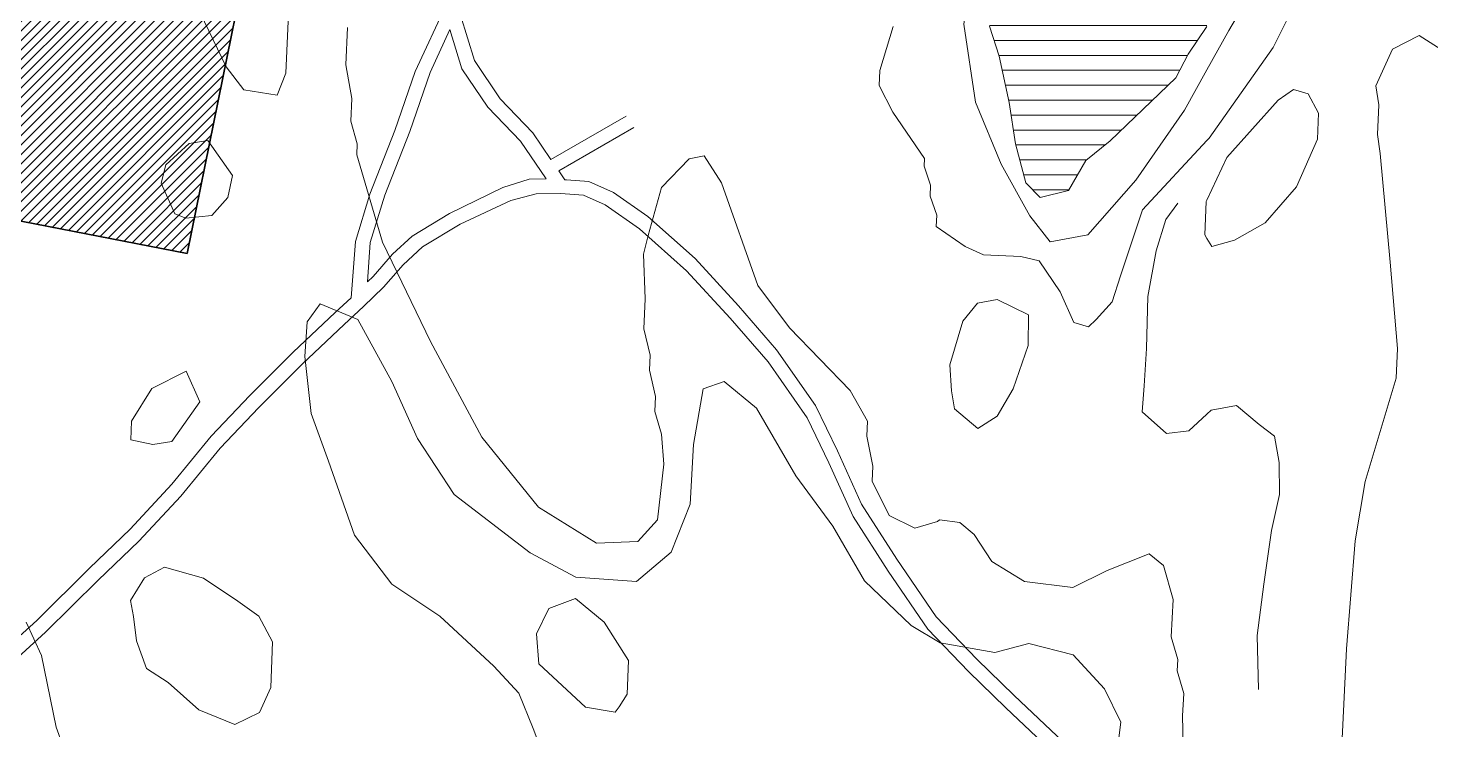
# Model space of a CAD drawing. Header units: millimetres. Extents: x 396621004 to 402046651, y 6785344214 to 6789799943.
# Drawn here: x 399555109 to 399931102, y 6787032820 to 6787220885 of the extents above; entities that cross this region are included whole.
import ezdxf

# ---------------------------------------------------------------- set-up
doc = ezdxf.new("R2010")
doc.units = ezdxf.units.MM
doc.header["$MEASUREMENT"] = 0
doc.layers.add('02 Korkeuskayrat_Kynä_nro__2', color=8, linetype='Continuous', lineweight=15)
doc.layers.add('02 Suot_Kynä_nro__101', color=252, linetype='Continuous', lineweight=15)
for name, color, linetype, lineweight, true_color in [('02 Maaston rajat_Kynä_nro__82', 7, 'Continuous', 20, 0xaaaaaa), ('02 Suojelualueen rajat_Kynä_nro__102', 7, 'Continuous', 15, 0xcccccc), ('02 Suojelualueen rajat_Kynä_nro__8', 7, 'Continuous', 35, 0xa80f02), ('02 Suot_Kynä_nro__102', 7, 'Continuous', 15, 0xcccccc), ('02 Tiet_Kynä_nro__102', 7, 'Continuous', 15, 0xcccccc)]:
    doc.layers.add(name, color=color, linetype=linetype, lineweight=lineweight, true_color=true_color)

msp = doc.modelspace()

# ---------------------------------------------------------------- hatches: boundary and pattern name
at = {"layer": '02 Suojelualueen rajat_Kynä_nro__102', "linetype": 'Continuous', "lineweight": 15, "true_color": 0xcccccc}
h = msp.add_hatch(dxfattribs=at)
h.set_pattern_fill('Lämpöharkko', color=254, style=0, pattern_type=2)
h.set_pattern_definition([(45, (1245072124.6, 6788065563.7), (-1272.7921724, 1272.7921724), [])])
h.paths.add_polyline_path([(399597763.07, 6787160482.09), (399614325.09, 6787242382.21), (399632149.12, 6787238914.21), (399645901.14, 6787312184.32), (399578405.04, 6787325342.34), (399564139.02, 6787252174.23), (399545800.99, 6787255750.23), (399529810.45, 6787173730.04)])
at = {"layer": '02 Suot_Kynä_nro__102', "linetype": 'Continuous', "lineweight": 15, "true_color": 0xcccccc}
h = msp.add_hatch(dxfattribs=at)
h.set_pattern_fill('KAJO___suo', color=254, style=0, pattern_type=2)
h.set_pattern_definition([(0, (1245072124.6, 6788065563.7), (0, 4000), [])])
h.paths.add_polyline_path([(399819376.49, 6787315864.59), (399815990.23, 6787298600.65), (399815097.34, 6787284287.37), (399812064.87, 6787254060.46), (399811129.86, 6787243978.15), (399811677.39, 6787230305.02), (399812797.72, 6787221352.97), (399815400.59, 6787213351.14), (399818054, 6787200948.3), (399819772.4, 6787189845.76), (399822518.47, 6787179443.38), (399826334.33, 6787175502.48), (399833932.36, 6787177382.91), (399838582.15, 6787185424.75), (399845093.54, 6787190625.94), (399862690.29, 6787207549.81), (399866000.74, 6787213901.27), (399871038.01, 6787221312.96), (399871038.01, 6787355873.75), (399870136.7, 6787355193.59), (399865276.32, 6787351882.83), (399855606.1, 6787351382.72), (399848656.69, 6787353823.28), (399843585.72, 6787356173.82), (399834555.7, 6787359414.56), (399830175.46, 6787356323.85), (399826384.87, 6787350612.54), (399823967.32, 6787344131.06), (399823377.67, 6787336389.29), (399821322.33, 6787327537.27)])

# ---------------------------------------------------------------- linework, layer by layer
at = {"layer": '02 Korkeuskayrat_Kynä_nro__2', "color": 8, "linetype": 'Continuous', "lineweight": 15}
msp.add_line((399872335.24, 6787162359.48), (399871038.01, 6787164509.97), dxfattribs=at)
at = {"layer": '02 Korkeuskayrat_Kynä_nro__2', "color": 8, "linetype": 'Continuous', "lineweight": 15, "flags": 128}
for points in [[(399871038.01, 6787190745.97), (399871661.35, 6787191426.13), (399888794.82, 6787215661.67), (399897614.26, 6787233275.7), (399902752.61, 6787258071.37), (399906576.89, 6787275915.46), (399915766.97, 6787301521.31), (399921949.84, 6787327267.2), (399922733.23, 6787344251.09), (399922421.56, 6787359284.53), (399922606.87, 6787363285.44), (399919928.19, 6787370407.07), (399914343.39, 6787379679.19), (399904723.72, 6787388131.13), (399894868.18, 6787391581.92), (399883740.7, 6787389091.35), (399871038.01, 6787378278.87)], [(399866581.97, 6787358314.31), (399856718.01, 6787355723.71), (399847418.43, 6787360874.89), (399840544.83, 6787370177.02), (399836316.22, 6787376858.55), (399833174.24, 6787379499.15), (399824540.12, 6787382609.86), (399820791.65, 6787376508.47), (399817557.01, 6787364875.81), (399817843.41, 6787347591.85), (399818205.62, 6787326046.92), (399813261.01, 6787303221.7), (399810784.49, 6787279536.28), (399809546.23, 6787255550.8), (399807996.3, 6787236096.35), (399805907.27, 6787221913.1), (399809049.24, 6787200998.32), (399815872.31, 6787184444.53), (399823562.99, 6787170601.36), (399829029.86, 6787163609.76), (399839112.83, 6787165440.18), (399851983.99, 6787180173.55), (399865015.19, 6787198907.84), (399871038.01, 6787209680.3)], [(399871038.01, 6787209680.3), (399876909.22, 6787220192.71), (399887126.96, 6787237536.67), (399891962.07, 6787257611.27), (399890883.85, 6787279946.38), (399889611.9, 6787297770.46), (399884743.1, 6787313244), (399883294.25, 6787326577.05), (399886672.09, 6787335699.13), (399898271.29, 6787343971.02), (399905658.73, 6787353183.13), (399907612.99, 6787364115.63), (399904984.85, 6787373237.72), (399893360.37, 6787376478.46), (399878703.43, 6787373077.68), (399875072.89, 6787363975.6), (399871038.01, 6787361284.99)], [(399595445.33, 6787237146.59), (399608240.67, 6787210530.5), (399612966.28, 6787204299.07), (399621903.64, 6787202888.75), (399624178, 6787208790.1), (399625096.16, 6787228774.67)], [(399640763.93, 6787221042.9), (399640300.64, 6787211060.62), (399641884.26, 6787201978.54), (399641614.71, 6787195977.17), (399643333.11, 6787189895.78), (399643198.33, 6787186895.09), (399650139.32, 6787163549.75), (399662926.24, 6787136933.66), (399676766.1, 6787111267.79), (399691928.46, 6787092553.51), (399707495.15, 6787082831.28), (399718529.97, 6787083321.39), (399723803.1, 6787089092.71), (399725487.81, 6787104026.13), (399724856.05, 6787112067.97), (399723137.65, 6787118149.36), (399723314.54, 6787122150.28), (399721638.26, 6787129231.9), (399721823.57, 6787133232.81), (399720147.29, 6787140314.43), (399720517.93, 6787148306.26), (399720063.06, 6787160339.01), (399721292.89, 6787165290.15), (399724889.74, 6787178143.09), (399732251.91, 6787185814.84), (399736286.78, 6787186625.03), (399740961.84, 6787179403.38), (399750716.29, 6787151927.09), (399759198.78, 6787140524.48), (399775447.78, 6787123760.65), (399780080.72, 6787115538.76), (399779895.4, 6787111537.85), (399781529.57, 6787103456), (399781344.25, 6787099465.09), (399785926.65, 6787090242.98), (399792783.41, 6787086922.22), (399798865.19, 6787088642.61), (399799404.3, 6787089092.71)], [(399786937.47, 6787221342.97), (399783391.17, 6787209490.26), (399783205.85, 6787205499.35), (399786886.93, 6787198317.7), (399795327.31, 6787185914.87), (399795234.65, 6787183924.41), (399797003.59, 6787178833.24), (399796860.39, 6787175832.56), (399798629.34, 6787170751.4), (399798494.56, 6787167750.71), (399806261.06, 6787162389.48), (399811163.55, 6787160158.97), (399821153.86, 6787159698.87), (399826098.47, 6787158478.59)], [(399934795.72, 6787214551.42), (399927989.51, 6787218872.41), (399920812.66, 6787215191.56), (399916356.61, 6787205389.32), (399917123.15, 6787200348.17), (399916760.94, 6787192356.34), (399917527.48, 6787187315.19), (399920189.32, 6787158158.52), (399922135.16, 6787135043.23), (399921764.52, 6787127051.4), (399913492.61, 6787099405.07), (399910754.96, 6787083511.44), (399908430.07, 6787054584.82), (399907233.93, 6787028608.88)], [(399871038.01, 6787174762.31), (399876429.07, 6787186194.93), (399890151.01, 6787201588.45), (399894286.96, 6787204399.09), (399898237.6, 6787203218.82), (399901000.52, 6787198087.65), (399900680.42, 6787191096.05), (399895087.2, 6787178333.13), (399886638.39, 6787168710.93), (399878417.03, 6787164079.87), (399872335.24, 6787162359.48)], [(399826098.47, 6787158478.59), (399831725.39, 6787150206.7), (399835355.93, 6787142034.83), (399839306.57, 6787140844.55), (399841395.61, 6787142754.99), (399845624.22, 6787147566.09), (399847940.69, 6787154467.67), (399853761.35, 6787172221.73), (399871038.01, 6787190745.97)], [(399871038.01, 6787117409.19), (399866236.6, 6787112988.18), (399860196.93, 6787112238.01), (399853677.11, 6787118019.33), (399854216.22, 6787125000.93), (399854873.26, 6787134993.22), (399855201.77, 6787148996.42), (399857459.28, 6787161169.2), (399860053.73, 6787169571.13), (399863237.82, 6787173952.13)], [(399871038.01, 6787164509.97), (399870473.64, 6787165450.18), (399870886.39, 6787174442.24), (399871038.01, 6787174762.31)], [(399695938.06, 6787018716.61), (399690530.15, 6787033209.93), (399686663.75, 6787042642.09), (399679958.62, 6787049923.75), (399665495.42, 6787063296.81), (399652582.15, 6787071848.77), (399642617.11, 6787085041.79), (399635676.12, 6787104856.32), (399630942.09, 6787117569.23), (399629324.77, 6787132912.74), (399629956.54, 6787142144.85), (399633410.19, 6787147005.96), (399643501.58, 6787142835.01), (399652565.3, 6787126181.2), (399659447.32, 6787110867.7), (399669344.97, 6787095934.28), (399689721.5, 6787080310.71), (399701960.89, 6787073789.21), (399718176.19, 6787072608.94), (399727509.46, 6787080480.74), (399732546.73, 6787093293.68), (399733448.05, 6787109277.33), (399736067.77, 6787124190.74), (399741652.57, 6787126211.21), (399750370.92, 6787119079.57), (399760883.49, 6787100865.41), (399770840.11, 6787087432.33), (399779246.79, 6787072808.99), (399791764.16, 6787060776.24), (399799581.2, 6787056185.19), (399814238.14, 6787053574.59), (399823343.98, 6787055945.13), (399835229.58, 6787052944.44), (399843610.99, 6787043832.36), (399847999.65, 6787034890.31), (399846508.69, 6787022927.58)], [(399884894.72, 6787043612.31), (399884490.39, 6787058145.63), (399886309.88, 6787071838.77), (399888407.34, 6787086272.07), (399890555.34, 6787095944.28), (399890403.71, 6787104466.23), (399889190.72, 6787111527.85), (399885071.62, 6787114698.57), (399879023.52, 6787119709.72), (399872217.31, 6787118489.44), (399871038.01, 6787117409.19)], [(399799404.3, 6787089092.71), (399804862.75, 6787088372.55), (399808720.73, 6787085191.82), (399813395.79, 6787077970.17), (399822156.26, 6787072558.93), (399835094.8, 6787070958.57), (399844318.57, 6787075549.62), (399855538.72, 6787080040.64), (399859396.69, 6787076859.92), (399861982.72, 6787067727.83), (399861519.42, 6787057735.54), (399863246.25, 6787051654.15), (399863103.05, 6787048653.46), (399864829.87, 6787042572.07), (399864551.89, 6787036570.7), (399864863.56, 6787021547.26)], [(399554574.36, 6787061686.44), (399558710.31, 6787052744.4), (399562669.37, 6787033550.01), (399568287.86, 6787018046.46)]]:
    msp.add_lwpolyline(points, dxfattribs=at)
for points in [[(399597374.32, 6787169981.22), (399604407.97, 6787170661.38), (399608636.58, 6787175472.48), (399609908.53, 6787181413.84), (399603329.76, 6787190725.97), (399598284.06, 6787189955.79), (399592016.95, 6787184244.48), (399590787.12, 6787179293.35), (399594417.66, 6787171111.48)], [(399805629.29, 6787142304.89), (399809588.35, 6787147146), (399814878.33, 6787148176.23), (399823217.62, 6787144075.29), (399823133.39, 6787135823.41), (399819149.06, 6787124220.75), (399814844.63, 6787116889.07), (399809706.28, 6787113598.32), (399803413.9, 6787118869.53), (399802613.67, 6787123660.62), (399802150.37, 6787130692.23)], [(399582633.14, 6787110587.63), (399588580.15, 6787109317.34), (399593617.42, 6787110087.52), (399601114.37, 6787120749.96), (399597483.83, 6787128931.83), (399588268.48, 6787124350.78), (399582860.57, 6787115588.78)], [(399616950.61, 6787063326.82), (399620665.38, 6787056415.24), (399620159.97, 6787044172.44), (399617135.92, 6787037530.92), (399610498.18, 6787034310.18), (399600895.36, 6787038211.07), (399592690.84, 6787045562.76), (399586844.9, 6787049313.61), (399584140.95, 6787056695.3), (399583408.1, 6787063226.8), (399582591.02, 6787067517.78), (399586339.49, 6787073619.17), (399591713.71, 6787076399.81), (399602099.92, 6787073469.14), (399611357.38, 6787067317.73)], [(399713492.7, 6787039001.25), (399715649.13, 6787042412.03), (399716061.88, 6787051404.09), (399709533.64, 6787061716.45), (399701817.69, 6787068077.91), (399694682.96, 6787065397.29), (399691364.08, 6787058545.73), (399691995.85, 6787050503.89), (399704479.52, 6787038921.24), (399712422.91, 6787037550.92)]]:
    msp.add_lwpolyline(points, close=True, dxfattribs=at)
at = {"layer": '02 Maaston rajat_Kynä_nro__82', "color": 253, "linetype": 'Continuous', "lineweight": 20, "true_color": 0xaaaaaa, "flags": 128}
msp.add_lwpolyline([(399812797.72, 6787221352.97), (399815400.59, 6787213351.14), (399818054, 6787200948.3), (399819772.4, 6787189845.76), (399822518.47, 6787179443.38), (399826334.33, 6787175502.48), (399833932.36, 6787177382.91), (399838582.15, 6787185424.75), (399845093.54, 6787190625.94), (399862690.29, 6787207549.81), (399866000.74, 6787213901.27), (399871038.01, 6787221312.96)], dxfattribs=at)
at = {"layer": '02 Suojelualueen rajat_Kynä_nro__8', "color": 14, "linetype": 'Continuous', "lineweight": 35, "true_color": 0xa80f02, "flags": 128}
msp.add_lwpolyline([(399597763.07, 6787160482.09), (399614325.09, 6787242382.21), (399632149.12, 6787238914.21), (399645901.14, 6787312184.32), (399578405.04, 6787325342.34), (399564139.02, 6787252174.23), (399545800.99, 6787255750.23), (399529810.45, 6787173730.04)], close=True, dxfattribs=at)
at = {"layer": '02 Suot_Kynä_nro__101', "color": 252, "linetype": 'Continuous', "lineweight": 15, "flags": 128}
msp.add_lwpolyline([(399871026.99, 6787221296.75), (399866000.74, 6787213901.27), (399862690.29, 6787207549.81), (399845093.54, 6787190625.94), (399838582.15, 6787185424.75), (399833932.36, 6787177382.91), (399826334.33, 6787175502.48), (399822518.47, 6787179443.38), (399819772.4, 6787189845.76), (399818054, 6787200948.3), (399815400.59, 6787213351.14), (399812797.72, 6787221352.97)], dxfattribs=at)
at = {"layer": '02 Tiet_Kynä_nro__102', "color": 254, "linetype": 'Continuous', "lineweight": 15, "true_color": 0xcccccc, "flags": 128}
for points in [[(399641708.53, 6787148620.99), (399642855.09, 6787163711.27), (399646704.65, 6787176384.17), (399653451.89, 6787193478.08), (399658859.8, 6787209281.7), (399667340.97, 6787227508.38)], [(399695264.82, 6787185690.17), (399690434.36, 6787192827.2), (399681640.19, 6787201899.28), (399674724.47, 6787212181.63), (399671001.27, 6787224334.41), (399670803.25, 6787226705.91)], [(399646040.96, 6787152844.52), (399646843.6, 6787163408.23), (399650693.15, 6787176081.13), (399657440.4, 6787193175.04), (399662848.31, 6787208978.65), (399668189.57, 6787220457.43)], [(399693939.03, 6787180512.62), (399687121.76, 6787190585.18), (399678327.59, 6787199657.25), (399671411.87, 6787209939.61), (399668189.57, 6787220457.43)], [(399695264.82, 6787185690.17), (399715382.43, 6787197305.07)], [(399697350.32, 6787182608.83), (399717467.93, 6787194223.74)], [(399698947.22, 6787180249.41), (399697350.32, 6787182608.83)], [(399646040.96, 6787152844.52), (399647578.97, 6787154347.65), (399652809.98, 6787160319.02), (399658024.15, 6787165160.13), (399668090.27, 6787171171.5), (399682323.89, 6787178186.82), (399689406.13, 6787180388.73), (399693939.03, 6787180512.62)], [(399836506.58, 6787024229.24), (399832572.79, 6787029610.47), (399819432.08, 6787042023.31), (399809416.5, 6787051765.54), (399798533.3, 6787063138.15), (399787911.23, 6787078611.69), (399778502.14, 6787093275.04), (399772049.72, 6787107638.33), (399766195.36, 6787119751.1), (399755741.76, 6787134704.52), (399745532.44, 6787146457.21), (399733907.97, 6787159100.1), (399721247.4, 6787170402.68), (399712032.06, 6787176814.15), (399705444.85, 6787179754.82), (399699379.91, 6787180234.93), (399698947.22, 6787180249.41)], [(399645042.68, 6787146275.79), (399650374.78, 6787151486.98), (399655605.79, 6787157458.35), (399660819.96, 6787162299.45), (399670886.08, 6787168310.83), (399684538.41, 6787174681.17), (399691259.47, 6787176448.73), (399697849.49, 6787176516.11)], [(399834222.13, 6787020945.76), (399830288.34, 6787026326.99), (399817147.63, 6787038739.83), (399807132.06, 6787048482.05), (399796248.85, 6787059854.66), (399785626.78, 6787075328.2), (399776217.69, 6787089991.55), (399769765.27, 6787104354.84), (399763910.91, 6787116467.61), (399753457.31, 6787131421.03), (399743247.99, 6787143173.72), (399731623.52, 6787155816.61), (399718962.95, 6787167119.2), (399709747.61, 6787173530.66), (399703981.53, 6787176104.77), (399697849.49, 6787176516.11)], [(399509265.51, 6787020930.63), (399517874.36, 6787027342.1), (399528816.53, 6787036344.16), (399540516.81, 6787046846.56), (399557422.84, 6787062180.07), (399571532.25, 6787076173.27), (399582449.15, 6787086595.65), (399593635.6, 6787098698.42), (399604173.44, 6787111561.37), (399614559.65, 6787122443.86), (399626200.97, 6787134016.5), (399637412.7, 6787144628.93), (399641708.53, 6787148620.99)], [(399511655.13, 6787017722.87), (399520263.98, 6787024134.34), (399531206.15, 6787033136.4), (399542906.43, 6787043638.8), (399559812.46, 6787058972.31), (399573921.88, 6787072965.51), (399584838.77, 6787083387.9), (399596025.22, 6787095490.67), (399606563.06, 6787108353.61), (399616949.28, 6787119236.1), (399628590.6, 6787130808.75), (399639802.32, 6787141421.17), (399645042.68, 6787146275.79)]]:
    msp.add_lwpolyline(points, dxfattribs=at)

doc.saveas('drawing.dxf')
